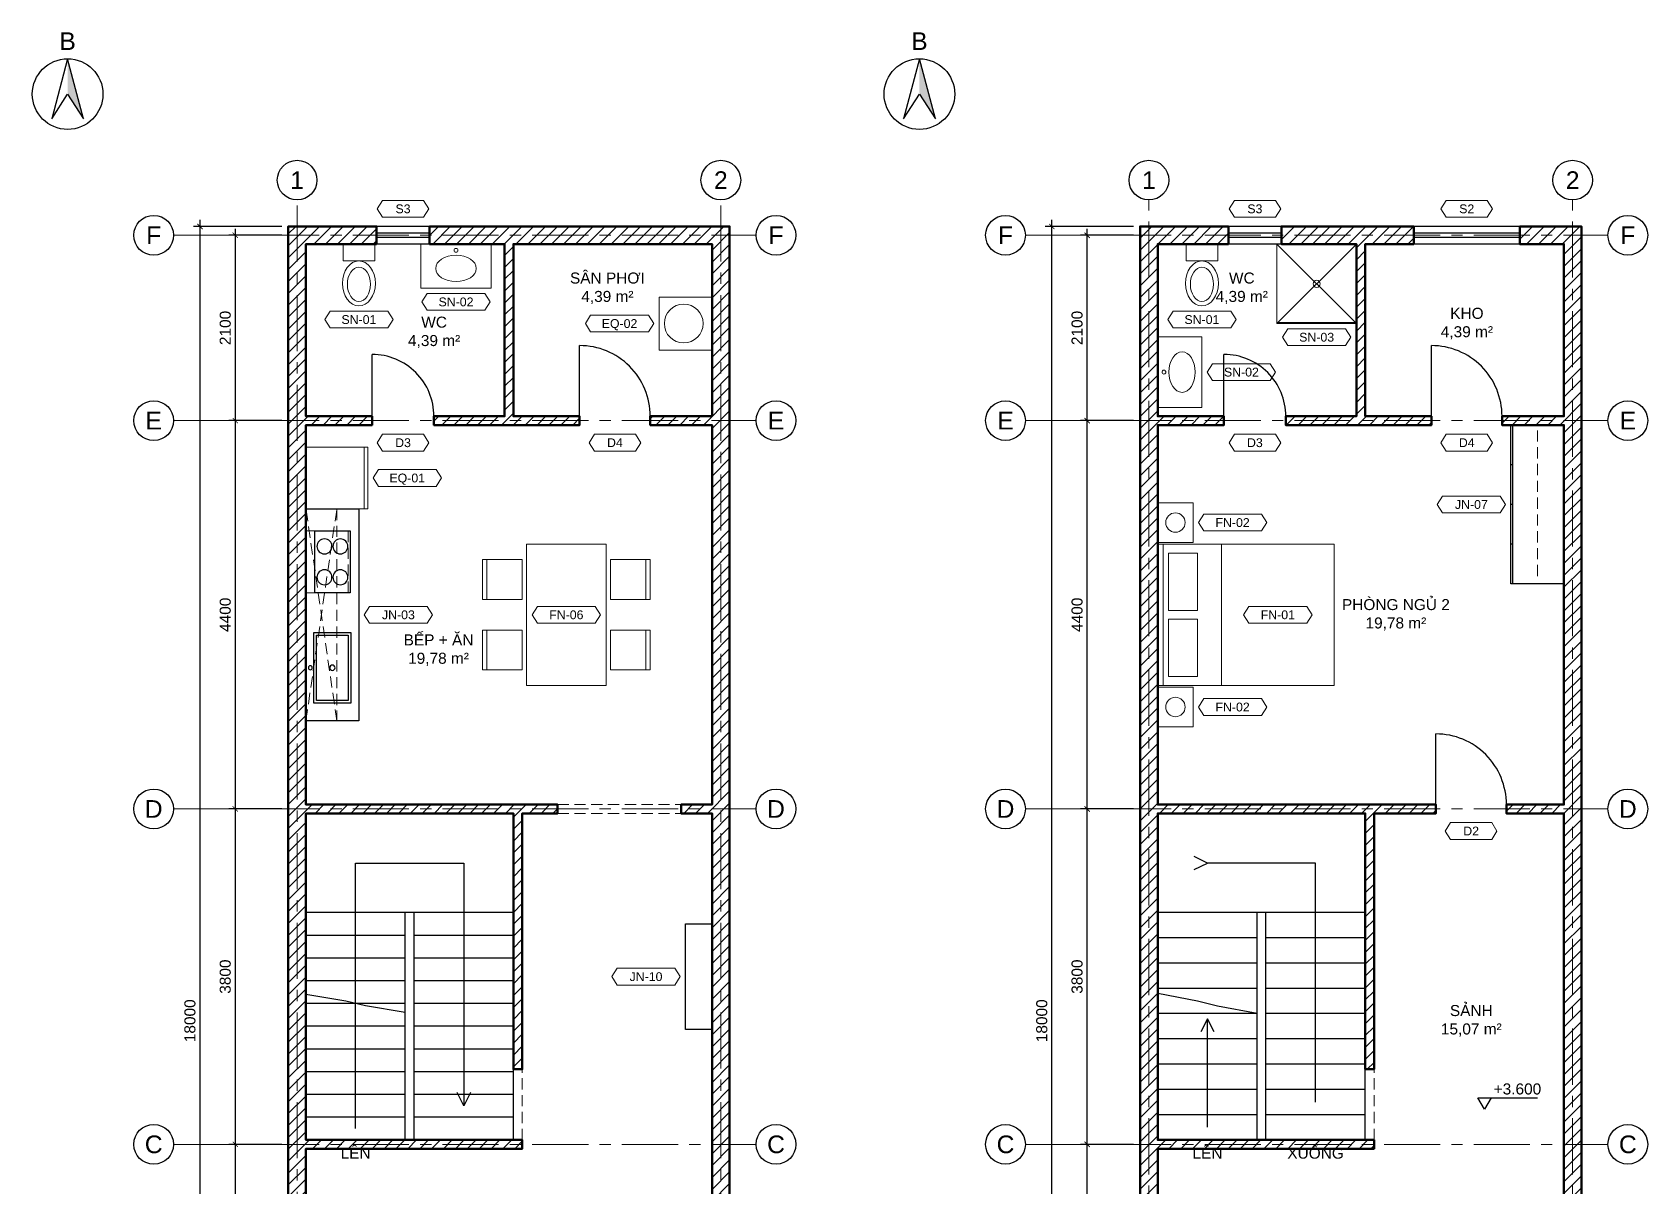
# Model space of a CAD drawing. Header units: millimetres. Extents: x -2900 to 278461, y -22074 to 20200.
# Drawn here: x -2900 to 15400, y 7131 to 20200 of the extents above; entities that cross this region are included whole.
import ezdxf
from ezdxf.enums import TextEntityAlignment as Align

# ---------------------------------------------------------------- set-up
doc = ezdxf.new("R2010")
doc.units = ezdxf.units.MM
doc.header["$LTSCALE"] = 20
doc.linetypes.add('CENTER', pattern=[50.8, 31.75, -6.35, 6.35, -6.35])
doc.linetypes.add('HIDDEN', pattern=[9.525, 6.35, -3.175])
for name, color, linetype, lineweight in [('A-ANNO-DIMS', 1, 'Continuous', 18), ('A-ANNO-NOTE', 7, 'Continuous', 18), ('A-ANNO-ROOM', 7, 'Continuous', 25), ('A-ANNO-SYMB', 7, 'Continuous', 25), ('A-ANNO-TEXT', 7, 'Continuous', 18), ('A-DOOR', 3, 'Continuous', 25), ('A-EQPM', 8, 'Continuous', 18), ('A-FLOR-CASE', 30, 'Continuous', 25), ('A-FLOR-FIXT', 5, 'Continuous', 18), ('A-FLOR-STRS', 6, 'Continuous', 25), ('A-FURN', 8, 'Continuous', 18), ('A-GLAZ', 4, 'Continuous', 25), ('A-HIDD', 8, 'HIDDEN', 18), ('A-OPEN', 8, 'HIDDEN', 18), ('A-WALL', 7, 'Continuous', 50), ('A-WALL-PATT', 8, 'Continuous', 9), ('S-GRID', 1, 'CENTER', 18), ('S-GRID-IDEN', 7, 'Continuous', 25)]:
    doc.layers.add(name, color=color, linetype=linetype, lineweight=lineweight)
doc.styles.add('MCP-ARIAL', font='arial.ttf')
doc.dimstyles.new('MCP-1-50', dxfattribs={"dimscale": 50, "dimtxt": 2.5, "dimasz": 1.2, "dimexe": 1.5, "dimexo": 1.5, "dimgap": 1, "dimtad": 1, "dimdec": 0, "dimdsep": 46, "dimtxsty": 'MCP-ARIAL', "dimblk": 'ARCHTICK', "dimblk1": 'ARCHTICK', "dimblk2": 'ARCHTICK', "dimcen": 0.09, "dimdle": 1.5, "dimclrd": 256, "dimclre": 256, "dimclrt": 256, "dimadec": 0, "dimazin": 0, "dimtfac": 1, "dimtdec": 4, "dimtix": 1, "dimtmove": 2, "dimatfit": 3, "dimfxl": 1, "dimtolj": 1, "dimtzin": 0, "dimarcsym": 0})

# ---------------------------------------------------------------- blocks, each defined once
blk = doc.blocks.new('MCP_CUA_DI_700')
blk.add_line((0, 0), (0, 700))
blk.add_arc((0, 0), 700, 359.9929, 90.0071)
at = {"style": 'MCP-ARIAL', "flags": 1}
for tag, p in [('MA', (350, -100)), ('LOAI', (350, -220)), ('RONG', (350, -340))]:
    blk.add_attdef(tag, p, '', height=80, dxfattribs=at)
blk = doc.blocks.new('MCP_THE_LG_3')
blk.add_lwpolyline([(-5.85, 0), (-4.65, 1.9), (4.65, 1.9), (5.85, 0), (4.65, -1.9), (-4.65, -1.9)], close=True)
at = {"style": 'MCP-ARIAL'}
blk.add_attdef('MA', text='', height=2, dxfattribs=at).set_placement((0, 0), align=Align.MIDDLE_CENTER)
blk = doc.blocks.new('MCP_CUA_DI_800')
blk.add_line((0, 0), (0, 800))
blk.add_arc((0, 0), 800, 359.9964, 90.0036)
at = {"style": 'MCP-ARIAL', "flags": 1}
for tag, p in [('MA', (400, -100)), ('LOAI', (400, -220)), ('RONG', (400, -340))]:
    blk.add_attdef(tag, p, '', height=80, dxfattribs=at)
blk = doc.blocks.new('MCP_CUA_SO_600_200')
for p, q in [((0, 200), (600, 200)), ((0, 125), (600, 125)), ((0, 75), (600, 75)), ((0, 0), (600, 0))]:
    blk.add_line(p, q)
at = {"style": 'MCP-ARIAL', "flags": 1}
for tag, p in [('MA', (300, -100)), ('LOAI', (300, -220)), ('RONG', (300, -340))]:
    blk.add_attdef(tag, p, '', height=80, dxfattribs=at)
blk = doc.blocks.new('_ArchTick')
at = {"color": 0, "linetype": 'ByBlock', "const_width": 0.15}
blk.add_lwpolyline([(-0.5, -0.5), (0.5, 0.5)], dxfattribs=at)
blk = doc.blocks.new('*D34')
at = {"layer": 'A-ANNO-DIMS', "lineweight": -2, "transparency": 16777216}
for p, q in [((-75, 7600), (-675, 7600)), ((-600, 5925), (-600, 7675)), ((-75, 6000), (-675, 6000))]:
    blk.add_line(p, q, dxfattribs=at)
at = {"layer": 'Defpoints', "color": 0, "transparency": 16777216}
for p in [(-600, 7600), (0, 7600), (0, 6000)]:
    blk.add_point(p, dxfattribs=at)
at = {"layer": 'A-ANNO-DIMS', "lineweight": -2, "transparency": 16777216, "xscale": 60, "yscale": 60, "zscale": 60}
for p, rotation in [((-600, 7600), 90), ((-600, 6000), 270)]:
    blk.add_blockref('_ArchTick', p, dxfattribs=dict(at, rotation=rotation))
at = {"layer": 'A-ANNO-DIMS', "transparency": 16777216, "insert": (-714, 6800), "char_height": 125, "attachment_point": 5, "rotation": 90, "style": 'MCP-ARIAL'}
blk.add_mtext('\\A1;1600', dxfattribs=at)
blk = doc.blocks.new('*D35')
at = {"layer": 'A-ANNO-DIMS', "lineweight": -2, "transparency": 16777216}
for p, q in [((-75, 11400), (-675, 11400)), ((-600, 7525), (-600, 11475)), ((-75, 7600), (-675, 7600))]:
    blk.add_line(p, q, dxfattribs=at)
at = {"layer": 'Defpoints', "color": 0, "transparency": 16777216}
for p in [(-600, 11400), (0, 11400), (0, 7600)]:
    blk.add_point(p, dxfattribs=at)
at = {"layer": 'A-ANNO-DIMS', "lineweight": -2, "transparency": 16777216, "xscale": 60, "yscale": 60, "zscale": 60}
for p, rotation in [((-600, 11400), 90), ((-600, 7600), 270)]:
    blk.add_blockref('_ArchTick', p, dxfattribs=dict(at, rotation=rotation))
at = {"layer": 'A-ANNO-DIMS', "transparency": 16777216, "insert": (-714, 9500), "char_height": 125, "attachment_point": 5, "rotation": 90, "style": 'MCP-ARIAL'}
blk.add_mtext('\\A1;3800', dxfattribs=at)
blk = doc.blocks.new('*D36')
at = {"layer": 'A-ANNO-DIMS', "lineweight": -2, "transparency": 16777216}
for p, q in [((-75, 15800), (-675, 15800)), ((-600, 11325), (-600, 15875)), ((-75, 11400), (-675, 11400))]:
    blk.add_line(p, q, dxfattribs=at)
at = {"layer": 'Defpoints', "color": 0, "transparency": 16777216}
for p in [(-600, 15800), (0, 15800), (0, 11400)]:
    blk.add_point(p, dxfattribs=at)
at = {"layer": 'A-ANNO-DIMS', "lineweight": -2, "transparency": 16777216, "xscale": 60, "yscale": 60, "zscale": 60}
for p, rotation in [((-600, 15800), 90), ((-600, 11400), 270)]:
    blk.add_blockref('_ArchTick', p, dxfattribs=dict(at, rotation=rotation))
at = {"layer": 'A-ANNO-DIMS', "transparency": 16777216, "insert": (-714, 13600), "char_height": 125, "attachment_point": 5, "rotation": 90, "style": 'MCP-ARIAL'}
blk.add_mtext('\\A1;4400', dxfattribs=at)
blk = doc.blocks.new('*D37')
at = {"layer": 'A-ANNO-DIMS', "lineweight": -2, "transparency": 16777216}
for p, q in [((-600, 15725), (-600, 17975)), ((-75, 17900), (-675, 17900)), ((-75, 15800), (-675, 15800))]:
    blk.add_line(p, q, dxfattribs=at)
at = {"layer": 'Defpoints', "color": 0, "transparency": 16777216}
for p in [(-600, 17900), (0, 17900), (0, 15800)]:
    blk.add_point(p, dxfattribs=at)
at = {"layer": 'A-ANNO-DIMS', "lineweight": -2, "transparency": 16777216, "xscale": 60, "yscale": 60, "zscale": 60}
for p, rotation in [((-600, 17900), 90), ((-600, 15800), 270)]:
    blk.add_blockref('_ArchTick', p, dxfattribs=dict(at, rotation=rotation))
at = {"layer": 'A-ANNO-DIMS', "transparency": 16777216, "insert": (-714, 16850), "char_height": 125, "attachment_point": 5, "rotation": 90, "style": 'MCP-ARIAL'}
blk.add_mtext('\\A1;2100', dxfattribs=at)
blk = doc.blocks.new('*D38')
at = {"layer": 'A-ANNO-DIMS', "lineweight": -2, "transparency": 16777216}
for p, q in [((-75, 18000), (-1075, 18000)), ((-1000, -75), (-1000, 18075)), ((-75, 0), (-1075, 0))]:
    blk.add_line(p, q, dxfattribs=at)
at = {"layer": 'Defpoints', "color": 0, "transparency": 16777216}
for p in [(-1000, 18000), (0, 18000), (0, 0)]:
    blk.add_point(p, dxfattribs=at)
at = {"layer": 'A-ANNO-DIMS', "lineweight": -2, "transparency": 16777216, "xscale": 60, "yscale": 60, "zscale": 60}
for p, rotation in [((-1000, 18000), 90), ((-1000, 0), 270)]:
    blk.add_blockref('_ArchTick', p, dxfattribs=dict(at, rotation=rotation))
at = {"layer": 'A-ANNO-DIMS', "transparency": 16777216, "insert": (-1114, 9000), "char_height": 125, "attachment_point": 5, "rotation": 90, "style": 'MCP-ARIAL'}
blk.add_mtext('\\A1;18000', dxfattribs=at)
blk = doc.blocks.new('MCP_TRUC')
blk.add_circle((0, 0), 4.5)
at = {"style": 'MCP-ARIAL'}
blk.add_attdef('SO', text='', height=4, dxfattribs=at).set_placement((0, 0), align=Align.MIDDLE_CENTER)
blk = doc.blocks.new('MCP_HUONG_BAC')
blk.add_hatch(color=256).paths.add_polyline_path([(0, 8), (0, 0), (3.6, -5.6)], flags=16)
blk.add_lwpolyline([(0, 8), (-3.6, -5.6), (0, 0), (3.6, -5.6)], close=True)
blk.add_circle((0, 0), 8)
at = {"style": 'MCP-ARIAL'}
blk.add_attdef('KY_HIEU', text='', height=4, dxfattribs=at).set_placement((0, 12), align=Align.MIDDLE_CENTER)
blk = doc.blocks.new('NT_JN-10_bookshelf_1200x300')
blk.add_lwpolyline([(0, 0), (1200, 0), (1200, 300), (0, 300)], close=True)
at = {"style": 'MCP-ARIAL', "flags": 1}
for tag, p in [('MA', (600, 150)), ('TEN', (600, 0)), ('KICH_THUOC', (600, -150))]:
    blk.add_attdef(tag, p, '', height=100, dxfattribs=at)
blk = doc.blocks.new('MCP_THE_LG_5')
blk.add_lwpolyline([(-7.75, 0), (-6.55, 1.9), (6.55, 1.9), (7.75, 0), (6.55, -1.9), (-6.55, -1.9)], close=True)
at = {"style": 'MCP-ARIAL'}
blk.add_attdef('MA', text='', height=2, dxfattribs=at).set_placement((0, 0), align=Align.MIDDLE_CENTER)
blk = doc.blocks.new('NT_JN-03_kitchen_base_2400x600_18ytp')
for points in [[(0, 0), (2400, 0), (2400, 600), (0, 600)], [(200, 90), (1000, 90), (1000, 510), (200, 510)], [(230, 120), (970, 120), (970, 480), (230, 480)], [(1450, 100), (2150, 100), (2150, 500), (1450, 500)]]:
    blk.add_lwpolyline(points, close=True)
for centre, radius in [((1625, 390), 85), ((1975, 390), 85), ((600, 300), 30), ((1625, 210), 85), ((1975, 210), 85), ((600, 50), 22)]:
    blk.add_circle(centre, radius)
at = {"style": 'MCP-ARIAL', "flags": 1}
for tag, p in [('MA', (1200, 300)), ('TEN', (1200, 150)), ('KICH_THUOC', (1200, 0))]:
    blk.add_attdef(tag, p, '', height=100, dxfattribs=at)
blk = doc.blocks.new('NT_JN-04_kitchen_wall_2400x350')
at = {"layer": 'A-HIDD'}
for p, q in [((0, 0), (2400, 350)), ((0, 350), (2400, 0))]:
    blk.add_line(p, q, dxfattribs=at)
blk.add_lwpolyline([(0, 0), (2400, 0), (2400, 350), (0, 350)], close=True, dxfattribs=at)
at = {"style": 'MCP-ARIAL', "flags": 1}
for tag, p in [('MA', (1200, 175)), ('TEN', (1200, 25)), ('KICH_THUOC', (1200, -125))]:
    blk.add_attdef(tag, p, '', height=100, dxfattribs=at)
blk = doc.blocks.new('NT_EQ-03_hood_700x480')
at = {"layer": 'A-HIDD'}
blk.add_lwpolyline([(0, 0), (700, 0), (700, 480), (0, 480)], close=True, dxfattribs=at)
at = {"style": 'MCP-ARIAL', "flags": 1}
for tag, p in [('TEN', (350, 90)), ('MA', (350, 240)), ('KICH_THUOC', (350, -60))]:
    blk.add_attdef(tag, p, '', height=100, dxfattribs=at)
blk = doc.blocks.new('NT_EQ-01_fridge_700x700')
blk.add_line((0, 660), (700, 660))
blk.add_lwpolyline([(0, 0), (700, 0), (700, 700), (0, 700)], close=True)
at = {"style": 'MCP-ARIAL', "flags": 1}
for tag, p in [('MA', (350, 350)), ('TEN', (350, 200)), ('KICH_THUOC', (350, 50))]:
    blk.add_attdef(tag, p, '', height=100, dxfattribs=at)
blk = doc.blocks.new('NT_FN-06_dining_table_1600x900_f0nry')
for points in [[(175, 1350), (625, 1350), (625, 1400), (175, 1400)], [(175, 950), (625, 950), (625, 1350), (175, 1350)], [(975, 1350), (1425, 1350), (1425, 1400), (975, 1400)], [(975, 950), (1425, 950), (1425, 1350), (975, 1350)], [(0, 0), (1600, 0), (1600, 900), (0, 900)], [(175, -450), (625, -450), (625, -50), (175, -50)], [(975, -450), (1425, -450), (1425, -50), (975, -50)], [(175, -500), (625, -500), (625, -450), (175, -450)], [(975, -500), (1425, -500), (1425, -450), (975, -450)]]:
    blk.add_lwpolyline(points, close=True)
at = {"style": 'MCP-ARIAL', "flags": 1}
for tag, p in [('MA', (800, 450)), ('TEN', (800, 300)), ('KICH_THUOC', (800, 150))]:
    blk.add_attdef(tag, p, '', height=100, dxfattribs=at)
blk = doc.blocks.new('NT_SN-01_toilet_400x700')
blk.add_lwpolyline([(20, 0), (380, 0), (380, 190), (20, 190)], close=True)
for centre, major_axis, ratio in [((200, 445), (0, 255), 0.73), ((200, 455), (0, 195), 0.67)]:
    blk.add_ellipse(centre, major_axis=major_axis, ratio=ratio)
at = {"style": 'MCP-ARIAL', "flags": 1}
for tag, p in [('MA', (200, 350)), ('TEN', (200, 200)), ('KICH_THUOC', (200, 50))]:
    blk.add_attdef(tag, p, '', height=100, dxfattribs=at)
blk = doc.blocks.new('NT_SN-02_vanity_800x500')
blk.add_lwpolyline([(0, 0), (800, 0), (800, 500), (0, 500)], close=True)
blk.add_circle((400, 70), 22)
blk.add_ellipse((400, 275), major_axis=(230, 0), ratio=0.65)
at = {"style": 'MCP-ARIAL', "flags": 1}
for tag, p in [('TEN', (400, 100)), ('MA', (400, 250)), ('KICH_THUOC', (400, -50))]:
    blk.add_attdef(tag, p, '', height=100, dxfattribs=at)
blk = doc.blocks.new('NT_EQ-02_washer_600x600')
blk.add_lwpolyline([(0, 0), (600, 0), (600, 600), (0, 600)], close=True)
blk.add_circle((300, 320), 220)
at = {"style": 'MCP-ARIAL', "flags": 1}
for tag, p in [('MA', (300, 300)), ('TEN', (300, 150)), ('KICH_THUOC', (300, 0))]:
    blk.add_attdef(tag, p, '', height=100, dxfattribs=at)
blk = doc.blocks.new('MCP_CUA_SO_1200_200')
for p, q in [((0, 200), (1200, 200)), ((0, 125), (1200, 125)), ((0, 75), (1200, 75)), ((0, 0), (1200, 0))]:
    blk.add_line(p, q)
at = {"style": 'MCP-ARIAL', "flags": 1}
for tag, p in [('MA', (600, -100)), ('LOAI', (600, -220)), ('RONG', (600, -340))]:
    blk.add_attdef(tag, p, '', height=80, dxfattribs=at)
blk = doc.blocks.new('*D55')
at = {"layer": 'A-ANNO-DIMS', "lineweight": -2, "transparency": 16777216}
for p, q in [((9575, 7600), (8975, 7600)), ((9050, 5925), (9050, 7675)), ((9575, 6000), (8975, 6000))]:
    blk.add_line(p, q, dxfattribs=at)
at = {"layer": 'Defpoints', "color": 0, "transparency": 16777216}
for p in [(9050, 7600), (9650, 7600), (9650, 6000)]:
    blk.add_point(p, dxfattribs=at)
at = {"layer": 'A-ANNO-DIMS', "lineweight": -2, "transparency": 16777216, "xscale": 60, "yscale": 60, "zscale": 60}
for p, rotation in [((9050, 7600), 90), ((9050, 6000), 270)]:
    blk.add_blockref('_ArchTick', p, dxfattribs=dict(at, rotation=rotation))
at = {"layer": 'A-ANNO-DIMS', "transparency": 16777216, "insert": (8936, 6800), "char_height": 125, "attachment_point": 5, "rotation": 90, "style": 'MCP-ARIAL'}
blk.add_mtext('\\A1;1600', dxfattribs=at)
blk = doc.blocks.new('*D56')
at = {"layer": 'A-ANNO-DIMS', "lineweight": -2, "transparency": 16777216}
for p, q in [((9575, 11400), (8975, 11400)), ((9050, 7525), (9050, 11475)), ((9575, 7600), (8975, 7600))]:
    blk.add_line(p, q, dxfattribs=at)
at = {"layer": 'Defpoints', "color": 0, "transparency": 16777216}
for p in [(9050, 11400), (9650, 11400), (9650, 7600)]:
    blk.add_point(p, dxfattribs=at)
at = {"layer": 'A-ANNO-DIMS', "lineweight": -2, "transparency": 16777216, "xscale": 60, "yscale": 60, "zscale": 60}
for p, rotation in [((9050, 11400), 90), ((9050, 7600), 270)]:
    blk.add_blockref('_ArchTick', p, dxfattribs=dict(at, rotation=rotation))
at = {"layer": 'A-ANNO-DIMS', "transparency": 16777216, "insert": (8936, 9500), "char_height": 125, "attachment_point": 5, "rotation": 90, "style": 'MCP-ARIAL'}
blk.add_mtext('\\A1;3800', dxfattribs=at)
blk = doc.blocks.new('*D57')
at = {"layer": 'A-ANNO-DIMS', "lineweight": -2, "transparency": 16777216}
for p, q in [((9575, 15800), (8975, 15800)), ((9050, 11325), (9050, 15875)), ((9575, 11400), (8975, 11400))]:
    blk.add_line(p, q, dxfattribs=at)
at = {"layer": 'Defpoints', "color": 0, "transparency": 16777216}
for p in [(9050, 15800), (9650, 15800), (9650, 11400)]:
    blk.add_point(p, dxfattribs=at)
at = {"layer": 'A-ANNO-DIMS', "lineweight": -2, "transparency": 16777216, "xscale": 60, "yscale": 60, "zscale": 60}
for p, rotation in [((9050, 15800), 90), ((9050, 11400), 270)]:
    blk.add_blockref('_ArchTick', p, dxfattribs=dict(at, rotation=rotation))
at = {"layer": 'A-ANNO-DIMS', "transparency": 16777216, "insert": (8936, 13600), "char_height": 125, "attachment_point": 5, "rotation": 90, "style": 'MCP-ARIAL'}
blk.add_mtext('\\A1;4400', dxfattribs=at)
blk = doc.blocks.new('*D58')
at = {"layer": 'A-ANNO-DIMS', "lineweight": -2, "transparency": 16777216}
for p, q in [((9050, 15725), (9050, 17975)), ((9575, 17900), (8975, 17900)), ((9575, 15800), (8975, 15800))]:
    blk.add_line(p, q, dxfattribs=at)
at = {"layer": 'Defpoints', "color": 0, "transparency": 16777216}
for p in [(9050, 17900), (9650, 17900), (9650, 15800)]:
    blk.add_point(p, dxfattribs=at)
at = {"layer": 'A-ANNO-DIMS', "lineweight": -2, "transparency": 16777216, "xscale": 60, "yscale": 60, "zscale": 60}
for p, rotation in [((9050, 17900), 90), ((9050, 15800), 270)]:
    blk.add_blockref('_ArchTick', p, dxfattribs=dict(at, rotation=rotation))
at = {"layer": 'A-ANNO-DIMS', "transparency": 16777216, "insert": (8936, 16850), "char_height": 125, "attachment_point": 5, "rotation": 90, "style": 'MCP-ARIAL'}
blk.add_mtext('\\A1;2100', dxfattribs=at)
blk = doc.blocks.new('*D59')
at = {"layer": 'A-ANNO-DIMS', "lineweight": -2, "transparency": 16777216}
for p, q in [((9575, 18000), (8575, 18000)), ((8650, -75), (8650, 18075)), ((9575, 0), (8575, 0))]:
    blk.add_line(p, q, dxfattribs=at)
at = {"layer": 'Defpoints', "color": 0, "transparency": 16777216}
for p in [(8650, 18000), (9650, 18000), (9650, 0)]:
    blk.add_point(p, dxfattribs=at)
at = {"layer": 'A-ANNO-DIMS', "lineweight": -2, "transparency": 16777216, "xscale": 60, "yscale": 60, "zscale": 60}
for p, rotation in [((8650, 18000), 90), ((8650, 0), 270)]:
    blk.add_blockref('_ArchTick', p, dxfattribs=dict(at, rotation=rotation))
at = {"layer": 'A-ANNO-DIMS', "transparency": 16777216, "insert": (8536, 9000), "char_height": 125, "attachment_point": 5, "rotation": 90, "style": 'MCP-ARIAL'}
blk.add_mtext('\\A1;18000', dxfattribs=at)
blk = doc.blocks.new('MCP_COTE')
blk.add_line((-1.5, 2.55), (12, 2.55))
blk.add_lwpolyline([(0, 0), (-1.5, 2.55), (1.5, 2.55)], close=True)
at = {"style": 'MCP-ARIAL'}
blk.add_attdef('COTE', (2.1, 3.3), '', height=2.5, dxfattribs=at)
blk = doc.blocks.new('NT_FN-01_bed_1600x2000')
blk.add_line((0, 720), (1600, 720))
for points in [[(0, 0), (1600, 0), (1600, 2000), (0, 2000)], [(100, 120), (750, 120), (750, 450), (100, 450)], [(850, 120), (1500, 120), (1500, 450), (850, 450)], [(0, 0), (1600, 0), (1600, 60), (0, 60)]]:
    blk.add_lwpolyline(points, close=True)
at = {"style": 'MCP-ARIAL', "flags": 1}
for tag, p in [('MA', (800, 1000)), ('TEN', (800, 850)), ('KICH_THUOC', (800, 700))]:
    blk.add_attdef(tag, p, '', height=100, dxfattribs=at)
blk = doc.blocks.new('NT_FN-02_nightstand_450x400')
blk.add_lwpolyline([(0, 0), (450, 0), (450, 400), (0, 400)], close=True)
blk.add_circle((225, 200), 110)
at = {"style": 'MCP-ARIAL', "flags": 1}
for tag, p in [('MA', (225, 200)), ('TEN', (225, 50)), ('KICH_THUOC', (225, -100))]:
    blk.add_attdef(tag, p, '', height=100, dxfattribs=at)
blk = doc.blocks.new('NT_JN-07_wardrobe_1800x600')
for p, q in [((0, 580), (1800, 580)), ((450, 580), (450, 600)), ((900, 580), (900, 600)), ((1350, 580), (1350, 600))]:
    blk.add_line(p, q)
blk.add_lwpolyline([(0, 0), (1800, 0), (1800, 600), (0, 600)], close=True)
at = {"layer": 'A-HIDD'}
blk.add_line((60, 300), (1740, 300), dxfattribs=at)
at = {"style": 'MCP-ARIAL', "flags": 1}
for tag, p in [('MA', (900, 300)), ('TEN', (900, 150)), ('KICH_THUOC', (900, 0))]:
    blk.add_attdef(tag, p, '', height=100, dxfattribs=at)
blk = doc.blocks.new('NT_SN-03_shower_900x900')
for p, q in [((0, 0), (900, 900)), ((900, 0), (0, 900))]:
    blk.add_line(p, q)
blk.add_lwpolyline([(0, 0), (900, 0), (900, 900), (0, 900)], close=True)
blk.add_circle((450, 450), 40)
at = {"layer": 'A-GLAZ'}
blk.add_line((0, 890), (900, 890), dxfattribs=at)
at = {"style": 'MCP-ARIAL', "flags": 1}
for tag, p in [('MA', (450, 450)), ('TEN', (450, 300)), ('KICH_THUOC', (450, 150))]:
    blk.add_attdef(tag, p, '', height=100, dxfattribs=at)

msp = doc.modelspace()

# ---------------------------------------------------------------- hatches: boundary and pattern name
at = {"layer": 'A-WALL-PATT'}
h = msp.add_hatch(dxfattribs=at)
h.set_pattern_fill('ANSI31', color=256, scale=30, style=0)
h.paths.add_polyline_path([(3300, 0), (3300, 200), (2700, 200), (2700, 0)], flags=16)
h.paths.add_polyline_path([(1600, 18000), (1600, 17800), (2450, 17800), (2450, 15850), (1650, 15850), (1650, 15750), (3300, 15750), (3300, 15850), (2550, 15850), (2550, 17800), (4800, 17800), (4800, 15850), (4100, 15850), (4100, 15750), (4800, 15750), (4800, 11450), (4450, 11450), (4450, 11350), (4800, 11350), (4800, 200), (4500, 200), (4500, 0), (5000, 0), (5000, 18000)], flags=16)
h.paths.add_polyline_path([(1000, 17800), (1000, 18000), (0, 18000), (0, 0), (700, 0), (700, 200), (200, 200), (200, 7550), (2650, 7550), (2650, 7650), (200, 7650), (200, 11350), (2550, 11350), (2550, 8450), (2650, 8450), (2650, 11350), (3050, 11350), (3050, 11450), (200, 11450), (200, 15750), (950, 15750), (950, 15850), (200, 15850), (200, 17800)], flags=16)
h = msp.add_hatch(dxfattribs=at)
h.set_pattern_fill('ANSI31', color=256, scale=30, style=0)
h.paths.add_polyline_path([(13950, 18000), (13950, 17800), (14450, 17800), (14450, 15850), (13750, 15850), (13750, 15750), (14450, 15750), (14450, 11450), (13800, 11450), (13800, 11350), (14450, 11350), (14450, 6050), (13800, 6050), (13800, 5950), (14450, 5950), (14450, 200), (14150, 200), (14150, 0), (14650, 0), (14650, 18000)], flags=16)
h.paths.add_polyline_path([(12750, 17800), (12750, 18000), (11250, 18000), (11250, 17800), (12100, 17800), (12100, 15850), (11300, 15850), (11300, 15750), (12950, 15750), (12950, 15850), (12200, 15850), (12200, 17800)], flags=16)
h.paths.add_polyline_path([(10650, 17800), (10650, 18000), (9650, 18000), (9650, 0), (10550, 0), (10550, 200), (9850, 200), (9850, 5950), (13000, 5950), (13000, 6050), (9850, 6050), (9850, 7550), (12300, 7550), (12300, 7650), (9850, 7650), (9850, 11350), (12200, 11350), (12200, 8450), (12300, 8450), (12300, 11350), (13000, 11350), (13000, 11450), (9850, 11450), (9850, 15750), (10600, 15750), (10600, 15850), (9850, 15850), (9850, 17800)], flags=16)
h.paths.add_polyline_path([(12950, 0), (12950, 200), (12150, 200), (12150, 0)], flags=16)

# ---------------------------------------------------------------- linework, layer by layer
at = {"layer": 'A-FLOR-STRS'}
for p, q in [((2550, 10225), (200, 10225)), ((1325, 7650), (1325, 10225)), ((1425, 7650), (1425, 10225)), ((12200, 10225), (9850, 10225)), ((10975, 7650), (10975, 10225)), ((11075, 7650), (11075, 10225)), ((1325, 9967.5), (200, 9967.5)), ((2550, 9967.5), (1425, 9967.5)), ((10975, 9938.888889), (9850, 9938.888889)), ((12200, 9938.888889), (11075, 9938.888889)), ((1325, 9710), (200, 9710)), ((2550, 9710), (1425, 9710)), ((10975, 9652.777778), (9850, 9652.777778)), ((12200, 9652.777778), (11075, 9652.777778)), ((1325, 9452.5), (200, 9452.5)), ((2550, 9452.5), (1425, 9452.5)), ((10975, 9366.666667), (9850, 9366.666667)), ((12200, 9366.666667), (11075, 9366.666667)), ((1325, 9195), (200, 9195)), ((2550, 9195), (1425, 9195)), ((10975, 9080.555556), (9850, 9080.555556)), ((12200, 9080.555556), (11075, 9080.555556)), ((1325, 8937.5), (200, 8937.5)), ((2550, 8937.5), (1425, 8937.5)), ((10975, 8794.444444), (9850, 8794.444444)), ((12200, 8794.444444), (11075, 8794.444444)), ((1325, 8680), (200, 8680)), ((2550, 8680), (1425, 8680)), ((1325, 8422.5), (200, 8422.5)), ((2550, 8422.5), (1425, 8422.5)), ((10975, 8508.333333), (9850, 8508.333333)), ((12200, 8508.333333), (11075, 8508.333333)), ((1325, 8165), (200, 8165)), ((2550, 8165), (1425, 8165)), ((10975, 8222.222222), (9850, 8222.222222)), ((12200, 8222.222222), (11075, 8222.222222)), ((1325, 7907.5), (200, 7907.5)), ((2550, 7907.5), (1425, 7907.5)), ((10975, 7936.111111), (9850, 7936.111111)), ((12200, 7936.111111), (11075, 7936.111111)), ((2550, 7650), (1425, 7650)), ((12200, 7650), (11075, 7650))]:
    msp.add_line(p, q, dxfattribs=at)
for points in [[(2550, 7650), (2550, 11350), (200, 11350), (200, 7650)], [(12200, 7650), (12200, 11350), (9850, 11350), (9850, 7650)]]:
    msp.add_lwpolyline(points, close=True, dxfattribs=at)
for points in [[(10262.5, 10712.5), (10412.5, 10787.5), (10262.5, 10862.5)], [(762.5, 7778.75), (762.5, 10787.5), (1987.5, 10787.5), (1987.5, 8036.25)], [(11637.5, 8079.166667), (11637.5, 10787.5), (10412.5, 10787.5)], [(1325, 9092), (875, 9169.25), (650, 9220.75), (200, 9298)], [(10975, 9080.555556), (10525, 9166.388889), (10300, 9223.611111), (9850, 9309.444444)], [(10487.5, 8873.333333), (10412.5, 9023.333333), (10337.5, 8873.333333)], [(10412.5, 7793.055556), (10412.5, 9023.333333)], [(2062.5, 8186.25), (1987.5, 8036.25), (1912.5, 8186.25)]]:
    msp.add_lwpolyline(points, dxfattribs=at)
at = {"layer": 'A-OPEN'}
for p, q in [((3050, 11450), (4450, 11450)), ((3050, 11350), (4450, 11350)), ((2550, 7650), (2550, 8450)), ((2650, 7650), (2650, 8450)), ((12200, 7650), (12200, 8450)), ((12300, 7650), (12300, 8450))]:
    msp.add_line(p, q, dxfattribs=at)
at = {"layer": 'A-WALL'}
for points in [[(1000, 17800), (1000, 18000), (0, 18000), (0, 0), (700, 0), (700, 200), (200, 200), (200, 7550), (2650, 7550), (2650, 7650), (200, 7650), (200, 11350), (2550, 11350), (2550, 8450), (2650, 8450), (2650, 11350), (3050, 11350), (3050, 11450), (200, 11450), (200, 15750), (950, 15750), (950, 15850), (200, 15850), (200, 17800)], [(1600, 18000), (1600, 17800), (2450, 17800), (2450, 15850), (1650, 15850), (1650, 15750), (3300, 15750), (3300, 15850), (2550, 15850), (2550, 17800), (4800, 17800), (4800, 15850), (4100, 15850), (4100, 15750), (4800, 15750), (4800, 11450), (4450, 11450), (4450, 11350), (4800, 11350), (4800, 200), (4500, 200), (4500, 0), (5000, 0), (5000, 18000)], [(12750, 17800), (12750, 18000), (11250, 18000), (11250, 17800), (12100, 17800), (12100, 15850), (11300, 15850), (11300, 15750), (12950, 15750), (12950, 15850), (12200, 15850), (12200, 17800)], [(13950, 18000), (13950, 17800), (14450, 17800), (14450, 15850), (13750, 15850), (13750, 15750), (14450, 15750), (14450, 11450), (13800, 11450), (13800, 11350), (14450, 11350), (14450, 6050), (13800, 6050), (13800, 5950), (14450, 5950), (14450, 200), (14150, 200), (14150, 0), (14650, 0), (14650, 18000)]]:
    msp.add_lwpolyline(points, close=True, dxfattribs=at)
msp.add_lwpolyline([(9850, 6050), (9850, 7550), (12300, 7550), (12300, 7650), (9850, 7650), (9850, 11350), (12200, 11350), (12200, 8450), (12300, 8450), (12300, 11350), (13000, 11350), (13000, 11450), (9850, 11450), (9850, 15750), (10600, 15750), (10600, 15850), (9850, 15850), (9850, 17800), (10650, 17800), (10650, 18000), (9650, 18000), (9650, 0)], dxfattribs=at)
at = {"layer": 'S-GRID'}
for p, q in [((100, -1700), (100, 18300)), ((4900, -1700), (4900, 18300)), ((9750, -2900), (9750, 18300)), ((14550, -2900), (14550, 18300)), ((-1300, 17900), (5300, 17900)), ((8350, 17900), (14950, 17900)), ((-1300, 15800), (5300, 15800)), ((8350, 15800), (14950, 15800)), ((-1300, 11400), (5300, 11400)), ((8350, 11400), (14950, 11400)), ((-1300, 7600), (5300, 7600)), ((8350, 7600), (14950, 7600))]:
    msp.add_line(p, q, dxfattribs=at)

# ---------------------------------------------------------------- block references
at = {"layer": 'A-ANNO-NOTE', "xscale": 50, "yscale": 50, "zscale": 50}
for p, values in [((1900, 17145), {'MA': 'SN-02'}), ((800, 16945), {'MA': 'SN-01'}), ((10350, 16945), {'MA': 'SN-01'}), ((3752.5, 16900), {'MA': 'EQ-02'}), ((11650, 16745), {'MA': 'SN-03'}), ((10797.5, 16350), {'MA': 'SN-02'}), ((1347.5, 15150), {'MA': 'EQ-01'}), ((13402.5, 14850), {'MA': 'JN-07'}), ((10697.5, 14645), {'MA': 'FN-02'}), ((1247.5, 13600), {'MA': 'JN-03'}), ((3150, 13600), {'MA': 'FN-06'}), ((11210, 13600), {'MA': 'FN-01'}), ((10697.5, 12555), {'MA': 'FN-02'}), ((4052.5, 9500), {'MA': 'JN-10'})]:
    msp.add_blockref('MCP_THE_LG_5', p, dxfattribs=at).add_auto_attribs(values)
at = {"layer": 'A-ANNO-SYMB', "xscale": 50, "yscale": 50, "zscale": 50}
for name, p, values in [('MCP_HUONG_BAC', (-2500, 19500), {'KY_HIEU': 'B'}), ('MCP_HUONG_BAC', (7150, 19500), {'KY_HIEU': 'B'}), ('MCP_COTE', (13550, 8000), {'COTE': '+3.600'})]:
    msp.add_blockref(name, p, dxfattribs=at).add_auto_attribs(values)
at = {"layer": 'A-ANNO-TEXT', "xscale": 50, "yscale": 50, "zscale": 50}
for p, values in [((1300, 18200), {'MA': 'S3'}), ((10950, 18200), {'MA': 'S3'}), ((13350, 18200), {'MA': 'S2'}), ((1300, 15550), {'MA': 'D3'}), ((3700, 15550), {'MA': 'D4'}), ((10950, 15550), {'MA': 'D3'}), ((13350, 15550), {'MA': 'D4'}), ((13400, 11150), {'MA': 'D2'})]:
    msp.add_blockref('MCP_THE_LG_3', p, dxfattribs=at).add_auto_attribs(values)
at = {"layer": 'A-DOOR'}
for name, p in [('MCP_CUA_DI_700', (950, 15850)), ('MCP_CUA_DI_800', (3300, 15850)), ('MCP_CUA_DI_700', (10600, 15850)), ('MCP_CUA_DI_800', (12950, 15850)), ('MCP_CUA_DI_800', (13000, 11450))]:
    msp.add_blockref(name, p, dxfattribs=at)
at = {"layer": 'A-EQPM', "xscale": -1}
for name, p, rotation in [('NT_EQ-02_washer_600x600', (4800, 17200), 90), ('NT_EQ-01_fridge_700x700', (200, 14800), 270)]:
    msp.add_blockref(name, p, dxfattribs=dict(at, rotation=rotation))
at = {"layer": 'A-FLOR-CASE', "xscale": -1}
for name, p, rotation in [('NT_JN-07_wardrobe_1800x600', (14450, 15750), 90), ('NT_JN-03_kitchen_base_2400x600_18ytp', (200, 12400), 270), ('NT_JN-10_bookshelf_1200x300', (4800, 10100), 90)]:
    msp.add_blockref(name, p, dxfattribs=dict(at, rotation=rotation))
at = {"layer": 'A-FLOR-FIXT', "xscale": -1}
for name, p, rotation in [('NT_SN-01_toilet_400x700', (600, 17800), 180), ('NT_SN-02_vanity_800x500', (1500, 17800), 180), ('NT_SN-01_toilet_400x700', (10150, 17800), 180), ('NT_SN-03_shower_900x900', (11200, 17800), 180), ('NT_SN-02_vanity_800x500', (9850, 15950), 270)]:
    msp.add_blockref(name, p, dxfattribs=dict(at, rotation=rotation))
at = {"layer": 'A-FURN', "xscale": -1, "rotation": 270}
for name, p in [('NT_FN-02_nightstand_450x400', (9850, 14420)), ('NT_FN-06_dining_table_1600x900_f0nry', (2700, 12800)), ('NT_FN-01_bed_1600x2000', (9850, 12800)), ('NT_FN-02_nightstand_450x400', (9850, 12330))]:
    msp.add_blockref(name, p, dxfattribs=at)
at = {"layer": 'A-GLAZ', "rotation": 180}
for name, p in [('MCP_CUA_SO_600_200', (1600, 18000)), ('MCP_CUA_SO_600_200', (11250, 18000)), ('MCP_CUA_SO_1200_200', (13950, 18000))]:
    msp.add_blockref(name, p, dxfattribs=at)
at = {"layer": 'A-HIDD', "xscale": -1, "rotation": 270}
for name, p in [('NT_JN-04_kitchen_wall_2400x350', (200, 12400)), ('NT_EQ-03_hood_700x480', (200, 13850))]:
    msp.add_blockref(name, p, dxfattribs=at)
at = {"layer": 'S-GRID-IDEN', "xscale": 50, "yscale": 50, "zscale": 50}
for p, values in [((100, 18525), {'SO': '1'}), ((4900, 18525), {'SO': '2'}), ((9750, 18525), {'SO': '1'}), ((14550, 18525), {'SO': '2'}), ((-1525, 17900), {'SO': 'F'}), ((5525, 17900), {'SO': 'F'}), ((8125, 17900), {'SO': 'F'}), ((15175, 17900), {'SO': 'F'}), ((-1525, 15800), {'SO': 'E'}), ((5525, 15800), {'SO': 'E'}), ((8125, 15800), {'SO': 'E'}), ((15175, 15800), {'SO': 'E'}), ((-1525, 11400), {'SO': 'D'}), ((5525, 11400), {'SO': 'D'}), ((8125, 11400), {'SO': 'D'}), ((15175, 11400), {'SO': 'D'}), ((-1525, 7600), {'SO': 'C'}), ((5525, 7600), {'SO': 'C'}), ((8125, 7600), {'SO': 'C'}), ((15175, 7600), {'SO': 'C'})]:
    msp.add_blockref('MCP_TRUC', p, dxfattribs=at).add_auto_attribs(values)

# ---------------------------------------------------------------- texts
at = {"layer": 'A-ANNO-ROOM', "char_height": 125, "attachment_point": 5, "style": 'MCP-ARIAL'}
for s, insert in [('SÂN PHƠI\\P4,39 m²', (3615, 17300)), ('WC\\P4,39 m²', (10801.875, 17300)), ('KHO\\P4,39 m²', (13351.875, 16900)), ('WC\\P4,39 m²', (1651.875, 16800)), ('PHÒNG NGỦ 2\\P19,78 m²', (12547.5, 13600)), ('BẾP + ĂN\\P19,78 m²', (1701.875, 13200)), ('SẢNH\\P15,07 m²', (13401.875, 9000))]:
    msp.add_mtext(s, dxfattribs=dict(at, insert=insert))
at = {"layer": 'A-ANNO-TEXT', "style": 'MCP-ARIAL'}
for s, p in [('LÊN', (762.5, 7500)), ('LÊN', (10412.5, 7500)), ('XUỐNG', (11637.5, 7500))]:
    msp.add_text(s, height=125, dxfattribs=at).set_placement(p, align=Align.MIDDLE_CENTER)

# ---------------------------------------------------------------- dimensions: what is measured, and where the dimension line sits
at = {"layer": 'A-ANNO-DIMS'}
for base, p1, p2, picture, middle in [((-1000, 18000), (0, 0), (0, 18000), '*D38', (-1113.821623, 9000)), ((-600, 17900), (0, 15800), (0, 17900), '*D37', (-713.821623, 16850)), ((8650, 18000), (9650, 0), (9650, 18000), '*D59', (8536.178377, 9000)), ((9050, 17900), (9650, 15800), (9650, 17900), '*D58', (8936.178377, 16850)), ((-600, 15800), (0, 11400), (0, 15800), '*D36', (-713.821623, 13600)), ((9050, 15800), (9650, 11400), (9650, 15800), '*D57', (8936.178377, 13600)), ((-600, 11400), (0, 7600), (0, 11400), '*D35', (-713.864256, 9500)), ((9050, 11400), (9650, 7600), (9650, 11400), '*D56', (8936.135744, 9500)), ((-600, 7600), (0, 6000), (0, 7600), '*D34', (-713.821623, 6800)), ((9050, 7600), (9650, 6000), (9650, 7600), '*D55', (8936.178377, 6800))]:
    dim = msp.add_linear_dim(base=base, p1=p1, p2=p2, angle=90, dimstyle='MCP-1-50', dxfattribs=at)
    dim.commit()
    dim.dimension.update_dxf_attribs({"geometry": picture, "text_midpoint": middle})

doc.saveas('drawing.dxf')
